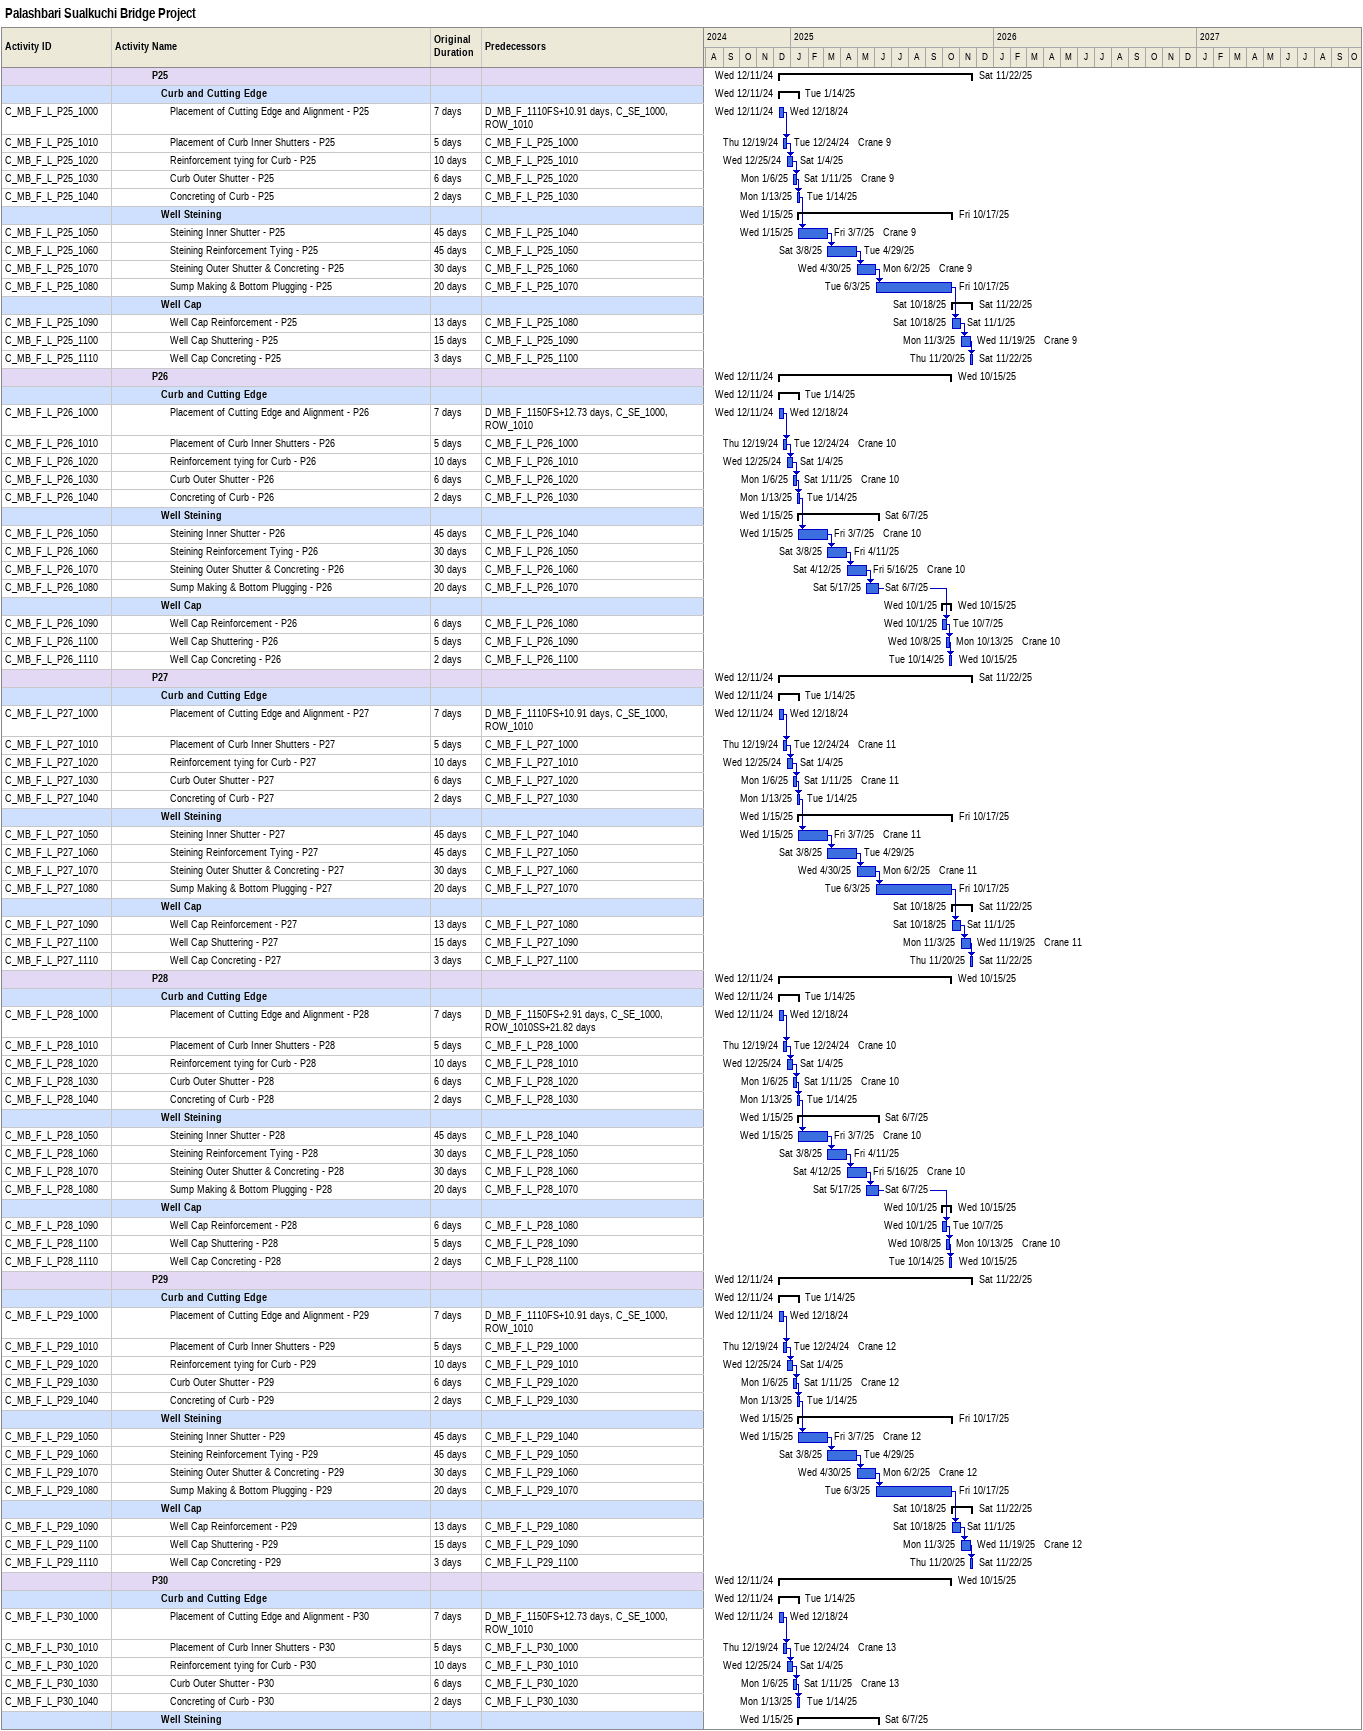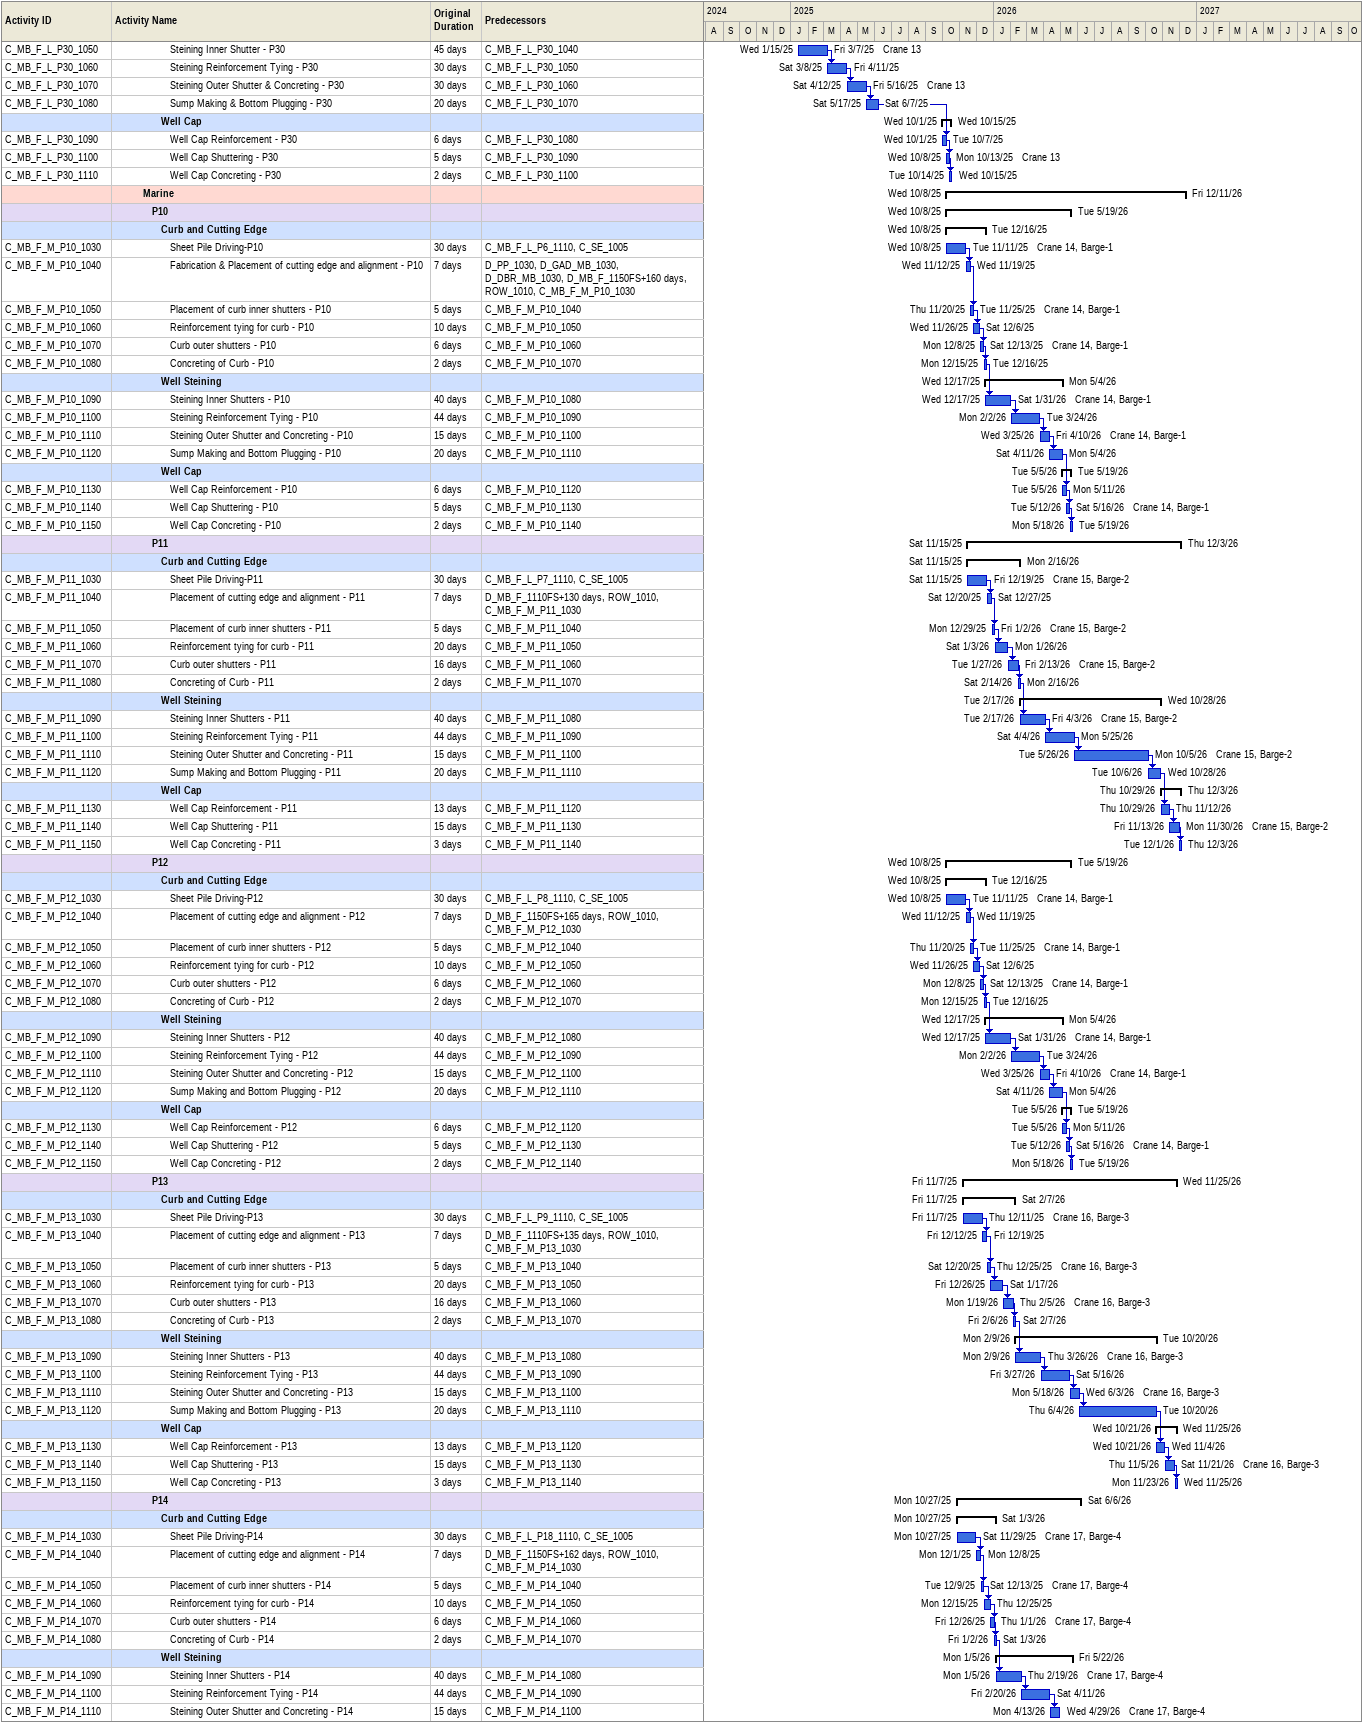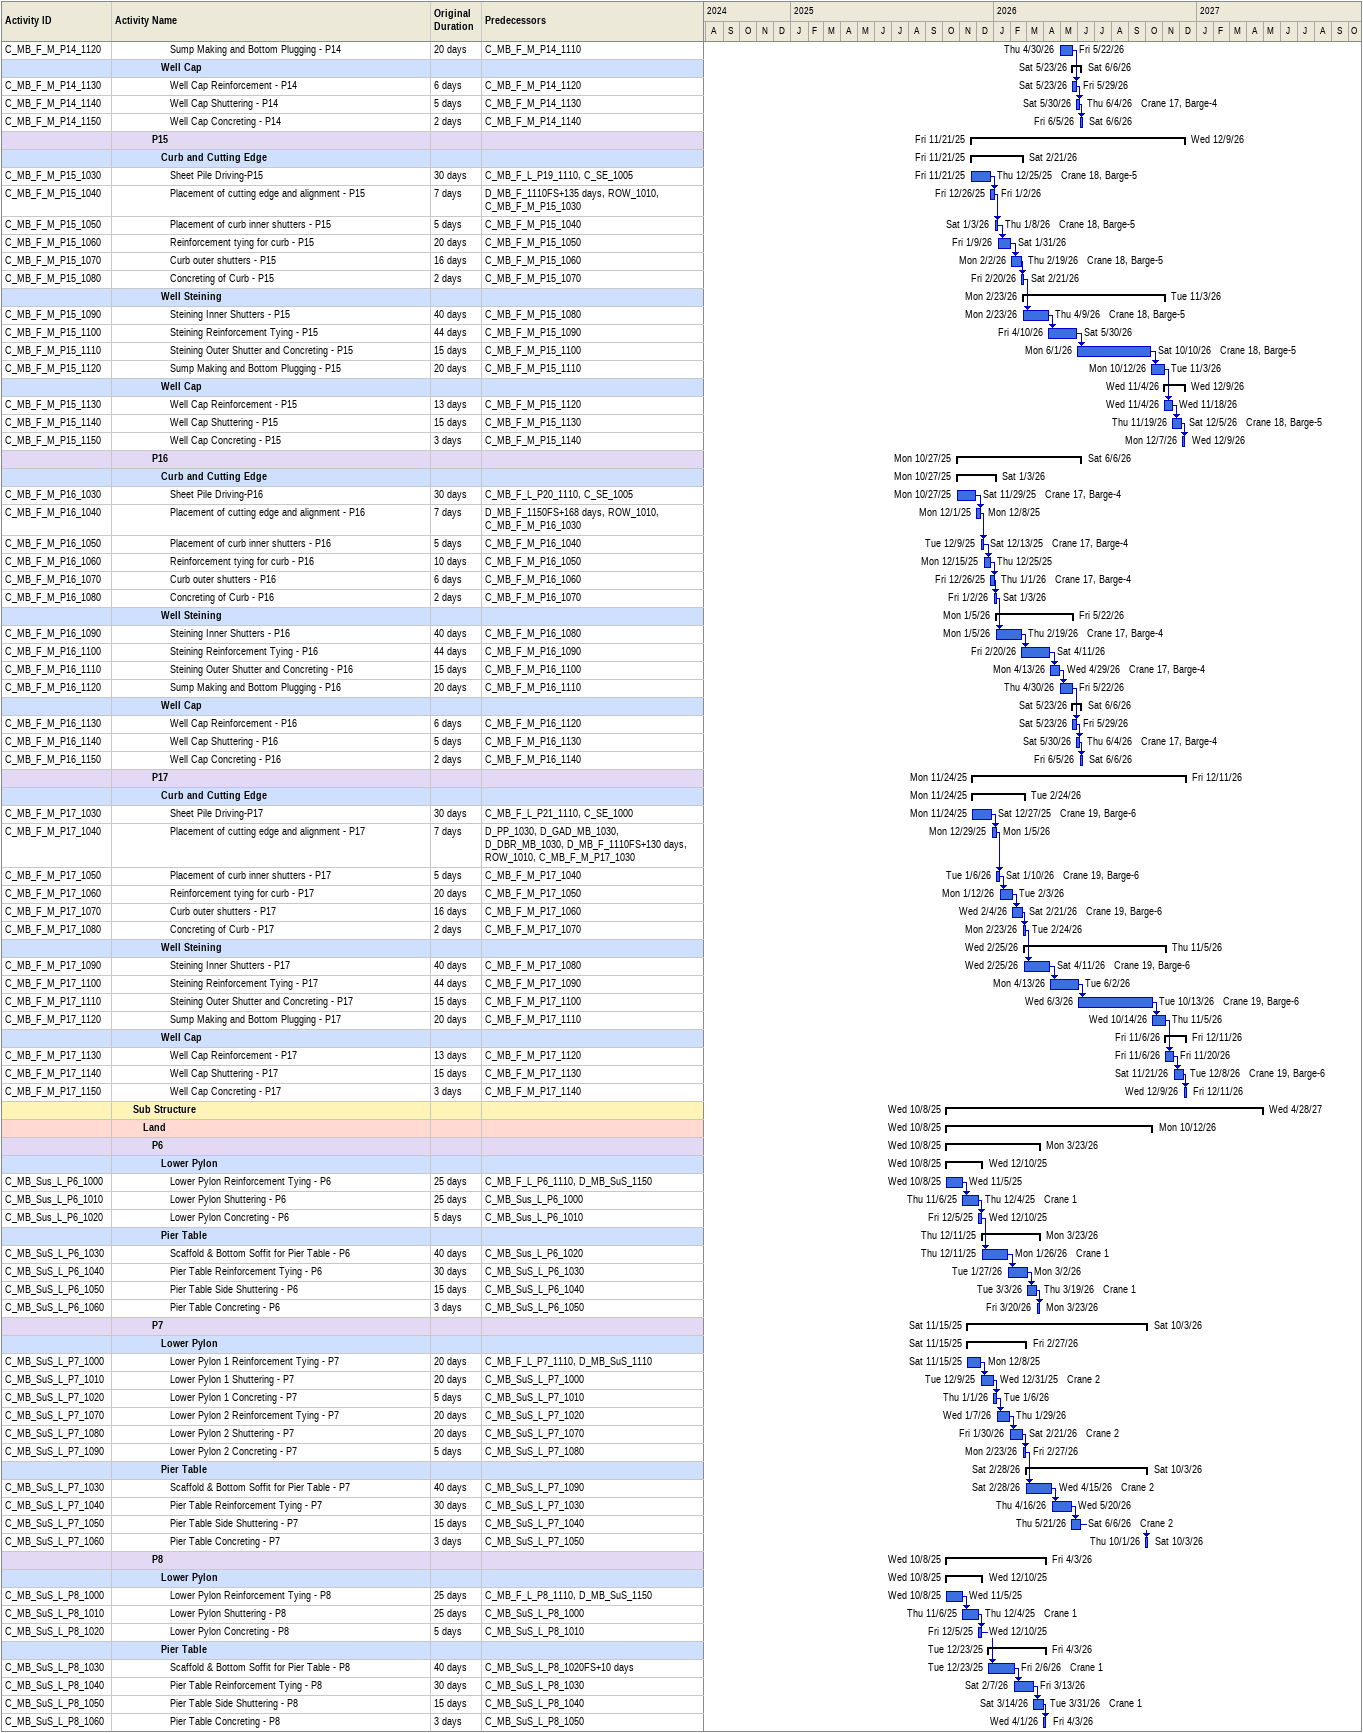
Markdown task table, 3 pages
Palashbari Sualkuchi Bridge Project

| ID | Level | Task | Original duration | Start | Finish | Predecessors | Resources |
|---|---|---|---|---|---|---|---|
|  | 5 | **P25** |  | 2024-12-11 | 2025-11-22 |  |  |
|  | 6 | **Curb and Cutting Edge** |  | 2024-12-11 | 2025-01-14 |  |  |
| C_MB_F_L_P25_1000 | 7 | Placement of Cutting Edge and Alignment - P25 | 7d | 2024-12-11 | 2024-12-18 | D_MB_F_1110FS+10.91d, C_SE_1000, ROW_1010 |  |
| C_MB_F_L_P25_1010 | 7 | Placement of Curb Inner Shutters - P25 | 5d | 2024-12-19 | 2024-12-24 | C_MB_F_L_P25_1000 | Crane 9 |
| C_MB_F_L_P25_1020 | 7 | Reinforcement tying for Curb - P25 | 10d | 2024-12-25 | 2025-01-04 | C_MB_F_L_P25_1010 |  |
| C_MB_F_L_P25_1030 | 7 | Curb Outer Shutter - P25 | 6d | 2025-01-06 | 2025-01-11 | C_MB_F_L_P25_1020 | Crane 9 |
| C_MB_F_L_P25_1040 | 7 | Concreting of Curb - P25 | 2d | 2025-01-13 | 2025-01-14 | C_MB_F_L_P25_1030 |  |
|  | 6 | **Well Steining** |  | 2025-01-15 | 2025-10-17 |  |  |
| C_MB_F_L_P25_1050 | 7 | Steining Inner Shutter - P25 | 45d | 2025-01-15 | 2025-03-07 | C_MB_F_L_P25_1040 | Crane 9 |
| C_MB_F_L_P25_1060 | 7 | Steining Reinforcement Tying - P25 | 45d | 2025-03-08 | 2025-04-29 | C_MB_F_L_P25_1050 |  |
| C_MB_F_L_P25_1070 | 7 | Steining Outer Shutter & Concreting - P25 | 30d | 2025-04-30 | 2025-06-02 | C_MB_F_L_P25_1060 | Crane 9 |
| C_MB_F_L_P25_1080 | 7 | Sump Making & Bottom Plugging - P25 | 20d | 2025-06-03 | 2025-10-17 | C_MB_F_L_P25_1070 |  |
|  | 6 | **Well Cap** |  | 2025-10-18 | 2025-11-22 |  |  |
| C_MB_F_L_P25_1090 | 7 | Well Cap Reinforcement - P25 | 13d | 2025-10-18 | 2025-11-01 | C_MB_F_L_P25_1080 |  |
| C_MB_F_L_P25_1100 | 7 | Well Cap Shuttering - P25 | 15d | 2025-11-03 | 2025-11-19 | C_MB_F_L_P25_1090 | Crane 9 |
| C_MB_F_L_P25_1110 | 7 | Well Cap Concreting - P25 | 3d | 2025-11-20 | 2025-11-22 | C_MB_F_L_P25_1100 |  |
|  | 5 | **P26** |  | 2024-12-11 | 2025-10-15 |  |  |
|  | 6 | **Curb and Cutting Edge** |  | 2024-12-11 | 2025-01-14 |  |  |
| C_MB_F_L_P26_1000 | 7 | Placement of Cutting Edge and Alignment - P26 | 7d | 2024-12-11 | 2024-12-18 | D_MB_F_1150FS+12.73d, C_SE_1000, ROW_1010 |  |
| C_MB_F_L_P26_1010 | 7 | Placement of Curb Inner Shutters - P26 | 5d | 2024-12-19 | 2024-12-24 | C_MB_F_L_P26_1000 | Crane 10 |
| C_MB_F_L_P26_1020 | 7 | Reinforcement tying for Curb - P26 | 10d | 2024-12-25 | 2025-01-04 | C_MB_F_L_P26_1010 |  |
| C_MB_F_L_P26_1030 | 7 | Curb Outer Shutter - P26 | 6d | 2025-01-06 | 2025-01-11 | C_MB_F_L_P26_1020 | Crane 10 |
| C_MB_F_L_P26_1040 | 7 | Concreting of Curb - P26 | 2d | 2025-01-13 | 2025-01-14 | C_MB_F_L_P26_1030 |  |
|  | 6 | **Well Steining** |  | 2025-01-15 | 2025-06-07 |  |  |
| C_MB_F_L_P26_1050 | 7 | Steining Inner Shutter - P26 | 45d | 2025-01-15 | 2025-03-07 | C_MB_F_L_P26_1040 | Crane 10 |
| C_MB_F_L_P26_1060 | 7 | Steining Reinforcement Tying - P26 | 30d | 2025-03-08 | 2025-04-11 | C_MB_F_L_P26_1050 |  |
| C_MB_F_L_P26_1070 | 7 | Steining Outer Shutter & Concreting - P26 | 30d | 2025-04-12 | 2025-05-16 | C_MB_F_L_P26_1060 | Crane 10 |
| C_MB_F_L_P26_1080 | 7 | Sump Making & Bottom Plugging - P26 | 20d | 2025-05-17 | 2025-06-07 | C_MB_F_L_P26_1070 |  |
|  | 6 | **Well Cap** |  | 2025-10-01 | 2025-10-15 |  |  |
| C_MB_F_L_P26_1090 | 7 | Well Cap Reinforcement - P26 | 6d | 2025-10-01 | 2025-10-07 | C_MB_F_L_P26_1080 |  |
| C_MB_F_L_P26_1100 | 7 | Well Cap Shuttering - P26 | 5d | 2025-10-08 | 2025-10-13 | C_MB_F_L_P26_1090 | Crane 10 |
| C_MB_F_L_P26_1110 | 7 | Well Cap Concreting - P26 | 2d | 2025-10-14 | 2025-10-15 | C_MB_F_L_P26_1100 |  |
|  | 5 | **P27** |  | 2024-12-11 | 2025-11-22 |  |  |
|  | 6 | **Curb and Cutting Edge** |  | 2024-12-11 | 2025-01-14 |  |  |
| C_MB_F_L_P27_1000 | 7 | Placement of Cutting Edge and Alignment - P27 | 7d | 2024-12-11 | 2024-12-18 | D_MB_F_1110FS+10.91d, C_SE_1000, ROW_1010 |  |
| C_MB_F_L_P27_1010 | 7 | Placement of Curb Inner Shutters - P27 | 5d | 2024-12-19 | 2024-12-24 | C_MB_F_L_P27_1000 | Crane 11 |
| C_MB_F_L_P27_1020 | 7 | Reinforcement tying for Curb - P27 | 10d | 2024-12-25 | 2025-01-04 | C_MB_F_L_P27_1010 |  |
| C_MB_F_L_P27_1030 | 7 | Curb Outer Shutter - P27 | 6d | 2025-01-06 | 2025-01-11 | C_MB_F_L_P27_1020 | Crane 11 |
| C_MB_F_L_P27_1040 | 7 | Concreting of Curb - P27 | 2d | 2025-01-13 | 2025-01-14 | C_MB_F_L_P27_1030 |  |
|  | 6 | **Well Steining** |  | 2025-01-15 | 2025-10-17 |  |  |
| C_MB_F_L_P27_1050 | 7 | Steining Inner Shutter - P27 | 45d | 2025-01-15 | 2025-03-07 | C_MB_F_L_P27_1040 | Crane 11 |
| C_MB_F_L_P27_1060 | 7 | Steining Reinforcement Tying - P27 | 45d | 2025-03-08 | 2025-04-29 | C_MB_F_L_P27_1050 |  |
| C_MB_F_L_P27_1070 | 7 | Steining Outer Shutter & Concreting - P27 | 30d | 2025-04-30 | 2025-06-02 | C_MB_F_L_P27_1060 | Crane 11 |
| C_MB_F_L_P27_1080 | 7 | Sump Making & Bottom Plugging - P27 | 20d | 2025-06-03 | 2025-10-17 | C_MB_F_L_P27_1070 |  |
|  | 6 | **Well Cap** |  | 2025-10-18 | 2025-11-22 |  |  |
| C_MB_F_L_P27_1090 | 7 | Well Cap Reinforcement - P27 | 13d | 2025-10-18 | 2025-11-01 | C_MB_F_L_P27_1080 |  |
| C_MB_F_L_P27_1100 | 7 | Well Cap Shuttering - P27 | 15d | 2025-11-03 | 2025-11-19 | C_MB_F_L_P27_1090 | Crane 11 |
| C_MB_F_L_P27_1110 | 7 | Well Cap Concreting - P27 | 3d | 2025-11-20 | 2025-11-22 | C_MB_F_L_P27_1100 |  |
|  | 5 | **P28** |  | 2024-12-11 | 2025-10-15 |  |  |
|  | 6 | **Curb and Cutting Edge** |  | 2024-12-11 | 2025-01-14 |  |  |
| C_MB_F_L_P28_1000 | 7 | Placement of Cutting Edge and Alignment - P28 | 7d | 2024-12-11 | 2024-12-18 | D_MB_F_1150FS+2.91d, C_SE_1000, ROW_1010SS+21.82d |  |
| C_MB_F_L_P28_1010 | 7 | Placement of Curb Inner Shutters - P28 | 5d | 2024-12-19 | 2024-12-24 | C_MB_F_L_P28_1000 | Crane 10 |
| C_MB_F_L_P28_1020 | 7 | Reinforcement tying for Curb - P28 | 10d | 2024-12-25 | 2025-01-04 | C_MB_F_L_P28_1010 |  |
| C_MB_F_L_P28_1030 | 7 | Curb Outer Shutter - P28 | 6d | 2025-01-06 | 2025-01-11 | C_MB_F_L_P28_1020 | Crane 10 |
| C_MB_F_L_P28_1040 | 7 | Concreting of Curb - P28 | 2d | 2025-01-13 | 2025-01-14 | C_MB_F_L_P28_1030 |  |
|  | 6 | **Well Steining** |  | 2025-01-15 | 2025-06-07 |  |  |
| C_MB_F_L_P28_1050 | 7 | Steining Inner Shutter - P28 | 45d | 2025-01-15 | 2025-03-07 | C_MB_F_L_P28_1040 | Crane 10 |
| C_MB_F_L_P28_1060 | 7 | Steining Reinforcement Tying - P28 | 30d | 2025-03-08 | 2025-04-11 | C_MB_F_L_P28_1050 |  |
| C_MB_F_L_P28_1070 | 7 | Steining Outer Shutter & Concreting - P28 | 30d | 2025-04-12 | 2025-05-16 | C_MB_F_L_P28_1060 | Crane 10 |
| C_MB_F_L_P28_1080 | 7 | Sump Making & Bottom Plugging - P28 | 20d | 2025-05-17 | 2025-06-07 | C_MB_F_L_P28_1070 |  |
|  | 6 | **Well Cap** |  | 2025-10-01 | 2025-10-15 |  |  |
| C_MB_F_L_P28_1090 | 7 | Well Cap Reinforcement - P28 | 6d | 2025-10-01 | 2025-10-07 | C_MB_F_L_P28_1080 |  |
| C_MB_F_L_P28_1100 | 7 | Well Cap Shuttering - P28 | 5d | 2025-10-08 | 2025-10-13 | C_MB_F_L_P28_1090 | Crane 10 |
| C_MB_F_L_P28_1110 | 7 | Well Cap Concreting - P28 | 2d | 2025-10-14 | 2025-10-15 | C_MB_F_L_P28_1100 |  |
|  | 5 | **P29** |  | 2024-12-11 | 2025-11-22 |  |  |
|  | 6 | **Curb and Cutting Edge** |  | 2024-12-11 | 2025-01-14 |  |  |
| C_MB_F_L_P29_1000 | 7 | Placement of Cutting Edge and Alignment - P29 | 7d | 2024-12-11 | 2024-12-18 | D_MB_F_1110FS+10.91d, C_SE_1000, ROW_1010 |  |
| C_MB_F_L_P29_1010 | 7 | Placement of Curb Inner Shutters - P29 | 5d | 2024-12-19 | 2024-12-24 | C_MB_F_L_P29_1000 | Crane 12 |
| C_MB_F_L_P29_1020 | 7 | Reinforcement tying for Curb - P29 | 10d | 2024-12-25 | 2025-01-04 | C_MB_F_L_P29_1010 |  |
| C_MB_F_L_P29_1030 | 7 | Curb Outer Shutter - P29 | 6d | 2025-01-06 | 2025-01-11 | C_MB_F_L_P29_1020 | Crane 12 |
| C_MB_F_L_P29_1040 | 7 | Concreting of Curb - P29 | 2d | 2025-01-13 | 2025-01-14 | C_MB_F_L_P29_1030 |  |
|  | 6 | **Well Steining** |  | 2025-01-15 | 2025-10-17 |  |  |
| C_MB_F_L_P29_1050 | 7 | Steining Inner Shutter - P29 | 45d | 2025-01-15 | 2025-03-07 | C_MB_F_L_P29_1040 | Crane 12 |
| C_MB_F_L_P29_1060 | 7 | Steining Reinforcement Tying - P29 | 45d | 2025-03-08 | 2025-04-29 | C_MB_F_L_P29_1050 |  |
| C_MB_F_L_P29_1070 | 7 | Steining Outer Shutter & Concreting - P29 | 30d | 2025-04-30 | 2025-06-02 | C_MB_F_L_P29_1060 | Crane 12 |
| C_MB_F_L_P29_1080 | 7 | Sump Making & Bottom Plugging - P29 | 20d | 2025-06-03 | 2025-10-17 | C_MB_F_L_P29_1070 |  |
|  | 6 | **Well Cap** |  | 2025-10-18 | 2025-11-22 |  |  |
| C_MB_F_L_P29_1090 | 7 | Well Cap Reinforcement - P29 | 13d | 2025-10-18 | 2025-11-01 | C_MB_F_L_P29_1080 |  |
| C_MB_F_L_P29_1100 | 7 | Well Cap Shuttering - P29 | 15d | 2025-11-03 | 2025-11-19 | C_MB_F_L_P29_1090 | Crane 12 |
| C_MB_F_L_P29_1110 | 7 | Well Cap Concreting - P29 | 3d | 2025-11-20 | 2025-11-22 | C_MB_F_L_P29_1100 |  |
|  | 5 | **P30** |  | 2024-12-11 | 2025-10-15 |  |  |
|  | 6 | **Curb and Cutting Edge** |  | 2024-12-11 | 2025-01-14 |  |  |
| C_MB_F_L_P30_1000 | 7 | Placement of Cutting Edge and Alignment - P30 | 7d | 2024-12-11 | 2024-12-18 | D_MB_F_1150FS+12.73d, C_SE_1000, ROW_1010 |  |
| C_MB_F_L_P30_1010 | 7 | Placement of Curb Inner Shutters - P30 | 5d | 2024-12-19 | 2024-12-24 | C_MB_F_L_P30_1000 | Crane 13 |
| C_MB_F_L_P30_1020 | 7 | Reinforcement tying for Curb - P30 | 10d | 2024-12-25 | 2025-01-04 | C_MB_F_L_P30_1010 |  |
| C_MB_F_L_P30_1030 | 7 | Curb Outer Shutter - P30 | 6d | 2025-01-06 | 2025-01-11 | C_MB_F_L_P30_1020 | Crane 13 |
| C_MB_F_L_P30_1040 | 7 | Concreting of Curb - P30 | 2d | 2025-01-13 | 2025-01-14 | C_MB_F_L_P30_1030 |  |
|  | 6 | **Well Steining** |  | 2025-01-15 | 2025-06-07 |  |  |
| C_MB_F_L_P30_1050 | 7 | Steining Inner Shutter - P30 | 45d | 2025-01-15 | 2025-03-07 | C_MB_F_L_P30_1040 | Crane 13 |
| C_MB_F_L_P30_1060 | 7 | Steining Reinforcement Tying - P30 | 30d | 2025-03-08 | 2025-04-11 | C_MB_F_L_P30_1050 |  |
| C_MB_F_L_P30_1070 | 7 | Steining Outer Shutter & Concreting - P30 | 30d | 2025-04-12 | 2025-05-16 | C_MB_F_L_P30_1060 | Crane 13 |
| C_MB_F_L_P30_1080 | 7 | Sump Making & Bottom Plugging - P30 | 20d | 2025-05-17 | 2025-06-07 | C_MB_F_L_P30_1070 |  |
|  | 6 | **Well Cap** |  | 2025-10-01 | 2025-10-15 |  |  |
| C_MB_F_L_P30_1090 | 7 | Well Cap Reinforcement - P30 | 6d | 2025-10-01 | 2025-10-07 | C_MB_F_L_P30_1080 |  |
| C_MB_F_L_P30_1100 | 7 | Well Cap Shuttering - P30 | 5d | 2025-10-08 | 2025-10-13 | C_MB_F_L_P30_1090 | Crane 13 |
| C_MB_F_L_P30_1110 | 7 | Well Cap Concreting - P30 | 2d | 2025-10-14 | 2025-10-15 | C_MB_F_L_P30_1100 |  |
|  | 4 | **Marine** |  | 2025-10-08 | 2026-12-11 |  |  |
|  | 5 | **P10** |  | 2025-10-08 | 2026-05-19 |  |  |
|  | 6 | **Curb and Cutting Edge** |  | 2025-10-08 | 2025-12-16 |  |  |
| C_MB_F_M_P10_1030 | 7 | Sheet Pile Driving-P10 | 30d | 2025-10-08 | 2025-11-11 | C_MB_F_L_P6_1110, C_SE_1005 | Crane 14, Barge-1 |
| C_MB_F_M_P10_1040 | 7 | Fabrication & Placement of cutting edge and alignment - P10 | 7d | 2025-11-12 | 2025-11-19 | D_PP_1030, D_GAD_MB_1030, D_DBR_MB_1030, D_MB_F_1150FS+160d, ROW_1010, C_MB_F_M_P10_1030 |  |
| C_MB_F_M_P10_1050 | 7 | Placement of curb inner shutters - P10 | 5d | 2025-11-20 | 2025-11-25 | C_MB_F_M_P10_1040 | Crane 14, Barge-1 |
| C_MB_F_M_P10_1060 | 7 | Reinforcement tying for curb - P10 | 10d | 2025-11-26 | 2025-12-06 | C_MB_F_M_P10_1050 |  |
| C_MB_F_M_P10_1070 | 7 | Curb outer shutters - P10 | 6d | 2025-12-08 | 2025-12-13 | C_MB_F_M_P10_1060 | Crane 14, Barge-1 |
| C_MB_F_M_P10_1080 | 7 | Concreting of Curb - P10 | 2d | 2025-12-15 | 2025-12-16 | C_MB_F_M_P10_1070 |  |
|  | 6 | **Well Steining** |  | 2025-12-17 | 2026-05-04 |  |  |
| C_MB_F_M_P10_1090 | 7 | Steining Inner Shutters - P10 | 40d | 2025-12-17 | 2026-01-31 | C_MB_F_M_P10_1080 | Crane 14, Barge-1 |
| C_MB_F_M_P10_1100 | 7 | Steining Reinforcement Tying - P10 | 44d | 2026-02-02 | 2026-03-24 | C_MB_F_M_P10_1090 |  |
| C_MB_F_M_P10_1110 | 7 | Steining Outer Shutter and Concreting - P10 | 15d | 2026-03-25 | 2026-04-10 | C_MB_F_M_P10_1100 | Crane 14, Barge-1 |
| C_MB_F_M_P10_1120 | 7 | Sump Making and Bottom Plugging - P10 | 20d | 2026-04-11 | 2026-05-04 | C_MB_F_M_P10_1110 |  |
|  | 6 | **Well Cap** |  | 2026-05-05 | 2026-05-19 |  |  |
| C_MB_F_M_P10_1130 | 7 | Well Cap Reinforcement - P10 | 6d | 2026-05-05 | 2026-05-11 | C_MB_F_M_P10_1120 |  |
| C_MB_F_M_P10_1140 | 7 | Well Cap Shuttering - P10 | 5d | 2026-05-12 | 2026-05-16 | C_MB_F_M_P10_1130 | Crane 14, Barge-1 |
| C_MB_F_M_P10_1150 | 7 | Well Cap Concreting - P10 | 2d | 2026-05-18 | 2026-05-19 | C_MB_F_M_P10_1140 |  |
|  | 5 | **P11** |  | 2025-11-15 | 2026-12-03 |  |  |
|  | 6 | **Curb and Cutting Edge** |  | 2025-11-15 | 2026-02-16 |  |  |
| C_MB_F_M_P11_1030 | 7 | Sheet Pile Driving-P11 | 30d | 2025-11-15 | 2025-12-19 | C_MB_F_L_P7_1110, C_SE_1005 | Crane 15, Barge-2 |
| C_MB_F_M_P11_1040 | 7 | Placement of cutting edge and alignment - P11 | 7d | 2025-12-20 | 2025-12-27 | D_MB_F_1110FS+130d, ROW_1010, C_MB_F_M_P11_1030 |  |
| C_MB_F_M_P11_1050 | 7 | Placement of curb inner shutters - P11 | 5d | 2025-12-29 | 2026-01-02 | C_MB_F_M_P11_1040 | Crane 15, Barge-2 |
| C_MB_F_M_P11_1060 | 7 | Reinforcement tying for curb - P11 | 20d | 2026-01-03 | 2026-01-26 | C_MB_F_M_P11_1050 |  |
| C_MB_F_M_P11_1070 | 7 | Curb outer shutters - P11 | 16d | 2026-01-27 | 2026-02-13 | C_MB_F_M_P11_1060 | Crane 15, Barge-2 |
| C_MB_F_M_P11_1080 | 7 | Concreting of Curb - P11 | 2d | 2026-02-14 | 2026-02-16 | C_MB_F_M_P11_1070 |  |
|  | 6 | **Well Steining** |  | 2026-02-17 | 2026-10-28 |  |  |
| C_MB_F_M_P11_1090 | 7 | Steining Inner Shutters - P11 | 40d | 2026-02-17 | 2026-04-03 | C_MB_F_M_P11_1080 | Crane 15, Barge-2 |
| C_MB_F_M_P11_1100 | 7 | Steining Reinforcement Tying - P11 | 44d | 2026-04-04 | 2026-05-25 | C_MB_F_M_P11_1090 |  |
| C_MB_F_M_P11_1110 | 7 | Steining Outer Shutter and Concreting - P11 | 15d | 2026-05-26 | 2026-10-05 | C_MB_F_M_P11_1100 | Crane 15, Barge-2 |
| C_MB_F_M_P11_1120 | 7 | Sump Making and Bottom Plugging - P11 | 20d | 2026-10-06 | 2026-10-28 | C_MB_F_M_P11_1110 |  |
|  | 6 | **Well Cap** |  | 2026-10-29 | 2026-12-03 |  |  |
| C_MB_F_M_P11_1130 | 7 | Well Cap Reinforcement - P11 | 13d | 2026-10-29 | 2026-11-12 | C_MB_F_M_P11_1120 |  |
| C_MB_F_M_P11_1140 | 7 | Well Cap Shuttering - P11 | 15d | 2026-11-13 | 2026-11-30 | C_MB_F_M_P11_1130 | Crane 15, Barge-2 |
| C_MB_F_M_P11_1150 | 7 | Well Cap Concreting - P11 | 3d | 2026-12-01 | 2026-12-03 | C_MB_F_M_P11_1140 |  |
|  | 5 | **P12** |  | 2025-10-08 | 2026-05-19 |  |  |
|  | 6 | **Curb and Cutting Edge** |  | 2025-10-08 | 2025-12-16 |  |  |
| C_MB_F_M_P12_1030 | 7 | Sheet Pile Driving-P12 | 30d | 2025-10-08 | 2025-11-11 | C_MB_F_L_P8_1110, C_SE_1005 | Crane 14, Barge-1 |
| C_MB_F_M_P12_1040 | 7 | Placement of cutting edge and alignment - P12 | 7d | 2025-11-12 | 2025-11-19 | D_MB_F_1150FS+165d, ROW_1010, C_MB_F_M_P12_1030 |  |
| C_MB_F_M_P12_1050 | 7 | Placement of curb inner shutters - P12 | 5d | 2025-11-20 | 2025-11-25 | C_MB_F_M_P12_1040 | Crane 14, Barge-1 |
| C_MB_F_M_P12_1060 | 7 | Reinforcement tying for curb - P12 | 10d | 2025-11-26 | 2025-12-06 | C_MB_F_M_P12_1050 |  |
| C_MB_F_M_P12_1070 | 7 | Curb outer shutters - P12 | 6d | 2025-12-08 | 2025-12-13 | C_MB_F_M_P12_1060 | Crane 14, Barge-1 |
| C_MB_F_M_P12_1080 | 7 | Concreting of Curb - P12 | 2d | 2025-12-15 | 2025-12-16 | C_MB_F_M_P12_1070 |  |
|  | 6 | **Well Steining** |  | 2025-12-17 | 2026-05-04 |  |  |
| C_MB_F_M_P12_1090 | 7 | Steining Inner Shutters - P12 | 40d | 2025-12-17 | 2026-01-31 | C_MB_F_M_P12_1080 | Crane 14, Barge-1 |
| C_MB_F_M_P12_1100 | 7 | Steining Reinforcement Tying - P12 | 44d | 2026-02-02 | 2026-03-24 | C_MB_F_M_P12_1090 |  |
| C_MB_F_M_P12_1110 | 7 | Steining Outer Shutter and Concreting - P12 | 15d | 2026-03-25 | 2026-04-10 | C_MB_F_M_P12_1100 | Crane 14, Barge-1 |
| C_MB_F_M_P12_1120 | 7 | Sump Making and Bottom Plugging - P12 | 20d | 2026-04-11 | 2026-05-04 | C_MB_F_M_P12_1110 |  |
|  | 6 | **Well Cap** |  | 2026-05-05 | 2026-05-19 |  |  |
| C_MB_F_M_P12_1130 | 7 | Well Cap Reinforcement - P12 | 6d | 2026-05-05 | 2026-05-11 | C_MB_F_M_P12_1120 |  |
| C_MB_F_M_P12_1140 | 7 | Well Cap Shuttering - P12 | 5d | 2026-05-12 | 2026-05-16 | C_MB_F_M_P12_1130 | Crane 14, Barge-1 |
| C_MB_F_M_P12_1150 | 7 | Well Cap Concreting - P12 | 2d | 2026-05-18 | 2026-05-19 | C_MB_F_M_P12_1140 |  |
|  | 5 | **P13** |  | 2025-11-07 | 2026-11-25 |  |  |
|  | 6 | **Curb and Cutting Edge** |  | 2025-11-07 | 2026-02-07 |  |  |
| C_MB_F_M_P13_1030 | 7 | Sheet Pile Driving-P13 | 30d | 2025-11-07 | 2025-12-11 | C_MB_F_L_P9_1110, C_SE_1005 | Crane 16, Barge-3 |
| C_MB_F_M_P13_1040 | 7 | Placement of cutting edge and alignment - P13 | 7d | 2025-12-12 | 2025-12-19 | D_MB_F_1110FS+135d, ROW_1010, C_MB_F_M_P13_1030 |  |
| C_MB_F_M_P13_1050 | 7 | Placement of curb inner shutters - P13 | 5d | 2025-12-20 | 2025-12-25 | C_MB_F_M_P13_1040 | Crane 16, Barge-3 |
| C_MB_F_M_P13_1060 | 7 | Reinforcement tying for curb - P13 | 20d | 2025-12-26 | 2026-01-17 | C_MB_F_M_P13_1050 |  |
| C_MB_F_M_P13_1070 | 7 | Curb outer shutters - P13 | 16d | 2026-01-19 | 2026-02-05 | C_MB_F_M_P13_1060 | Crane 16, Barge-3 |
| C_MB_F_M_P13_1080 | 7 | Concreting of Curb - P13 | 2d | 2026-02-06 | 2026-02-07 | C_MB_F_M_P13_1070 |  |
|  | 6 | **Well Steining** |  | 2026-02-09 | 2026-10-20 |  |  |
| C_MB_F_M_P13_1090 | 7 | Steining Inner Shutters - P13 | 40d | 2026-02-09 | 2026-03-26 | C_MB_F_M_P13_1080 | Crane 16, Barge-3 |
| C_MB_F_M_P13_1100 | 7 | Steining Reinforcement Tying - P13 | 44d | 2026-03-27 | 2026-05-16 | C_MB_F_M_P13_1090 |  |
| C_MB_F_M_P13_1110 | 7 | Steining Outer Shutter and Concreting - P13 | 15d | 2026-05-18 | 2026-06-03 | C_MB_F_M_P13_1100 | Crane 16, Barge-3 |
| C_MB_F_M_P13_1120 | 7 | Sump Making and Bottom Plugging - P13 | 20d | 2026-06-04 | 2026-10-20 | C_MB_F_M_P13_1110 |  |
|  | 6 | **Well Cap** |  | 2026-10-21 | 2026-11-25 |  |  |
| C_MB_F_M_P13_1130 | 7 | Well Cap Reinforcement - P13 | 13d | 2026-10-21 | 2026-11-04 | C_MB_F_M_P13_1120 |  |
| C_MB_F_M_P13_1140 | 7 | Well Cap Shuttering - P13 | 15d | 2026-11-05 | 2026-11-21 | C_MB_F_M_P13_1130 | Crane 16, Barge-3 |
| C_MB_F_M_P13_1150 | 7 | Well Cap Concreting - P13 | 3d | 2026-11-23 | 2026-11-25 | C_MB_F_M_P13_1140 |  |
|  | 5 | **P14** |  | 2025-10-27 | 2026-06-06 |  |  |
|  | 6 | **Curb and Cutting Edge** |  | 2025-10-27 | 2026-01-03 |  |  |
| C_MB_F_M_P14_1030 | 7 | Sheet Pile Driving-P14 | 30d | 2025-10-27 | 2025-11-29 | C_MB_F_L_P18_1110, C_SE_1005 | Crane 17, Barge-4 |
| C_MB_F_M_P14_1040 | 7 | Placement of cutting edge and alignment - P14 | 7d | 2025-12-01 | 2025-12-08 | D_MB_F_1150FS+162d, ROW_1010, C_MB_F_M_P14_1030 |  |
| C_MB_F_M_P14_1050 | 7 | Placement of curb inner shutters - P14 | 5d | 2025-12-09 | 2025-12-13 | C_MB_F_M_P14_1040 | Crane 17, Barge-4 |
| C_MB_F_M_P14_1060 | 7 | Reinforcement tying for curb - P14 | 10d | 2025-12-15 | 2025-12-25 | C_MB_F_M_P14_1050 |  |
| C_MB_F_M_P14_1070 | 7 | Curb outer shutters - P14 | 6d | 2025-12-26 | 2026-01-01 | C_MB_F_M_P14_1060 | Crane 17, Barge-4 |
| C_MB_F_M_P14_1080 | 7 | Concreting of Curb - P14 | 2d | 2026-01-02 | 2026-01-03 | C_MB_F_M_P14_1070 |  |
|  | 6 | **Well Steining** |  | 2026-01-05 | 2026-05-22 |  |  |
| C_MB_F_M_P14_1090 | 7 | Steining Inner Shutters - P14 | 40d | 2026-01-05 | 2026-02-19 | C_MB_F_M_P14_1080 | Crane 17, Barge-4 |
| C_MB_F_M_P14_1100 | 7 | Steining Reinforcement Tying - P14 | 44d | 2026-02-20 | 2026-04-11 | C_MB_F_M_P14_1090 |  |
| C_MB_F_M_P14_1110 | 7 | Steining Outer Shutter and Concreting - P14 | 15d | 2026-04-13 | 2026-04-29 | C_MB_F_M_P14_1100 | Crane 17, Barge-4 |
| C_MB_F_M_P14_1120 | 7 | Sump Making and Bottom Plugging - P14 | 20d | 2026-04-30 | 2026-05-22 | C_MB_F_M_P14_1110 |  |
|  | 6 | **Well Cap** |  | 2026-05-23 | 2026-06-06 |  |  |
| C_MB_F_M_P14_1130 | 7 | Well Cap Reinforcement - P14 | 6d | 2026-05-23 | 2026-05-29 | C_MB_F_M_P14_1120 |  |
| C_MB_F_M_P14_1140 | 7 | Well Cap Shuttering - P14 | 5d | 2026-05-30 | 2026-06-04 | C_MB_F_M_P14_1130 | Crane 17, Barge-4 |
| C_MB_F_M_P14_1150 | 7 | Well Cap Concreting - P14 | 2d | 2026-06-05 | 2026-06-06 | C_MB_F_M_P14_1140 |  |
|  | 5 | **P15** |  | 2025-11-21 | 2026-12-09 |  |  |
|  | 6 | **Curb and Cutting Edge** |  | 2025-11-21 | 2026-02-21 |  |  |
| C_MB_F_M_P15_1030 | 7 | Sheet Pile Driving-P15 | 30d | 2025-11-21 | 2025-12-25 | C_MB_F_L_P19_1110, C_SE_1005 | Crane 18, Barge-5 |
| C_MB_F_M_P15_1040 | 7 | Placement of cutting edge and alignment - P15 | 7d | 2025-12-26 | 2026-01-02 | D_MB_F_1110FS+135d, ROW_1010, C_MB_F_M_P15_1030 |  |
| C_MB_F_M_P15_1050 | 7 | Placement of curb inner shutters - P15 | 5d | 2026-01-03 | 2026-01-08 | C_MB_F_M_P15_1040 | Crane 18, Barge-5 |
| C_MB_F_M_P15_1060 | 7 | Reinforcement tying for curb - P15 | 20d | 2026-01-09 | 2026-01-31 | C_MB_F_M_P15_1050 |  |
| C_MB_F_M_P15_1070 | 7 | Curb outer shutters - P15 | 16d | 2026-02-02 | 2026-02-19 | C_MB_F_M_P15_1060 | Crane 18, Barge-5 |
| C_MB_F_M_P15_1080 | 7 | Concreting of Curb - P15 | 2d | 2026-02-20 | 2026-02-21 | C_MB_F_M_P15_1070 |  |
|  | 6 | **Well Steining** |  | 2026-02-23 | 2026-11-03 |  |  |
| C_MB_F_M_P15_1090 | 7 | Steining Inner Shutters - P15 | 40d | 2026-02-23 | 2026-04-09 | C_MB_F_M_P15_1080 | Crane 18, Barge-5 |
| C_MB_F_M_P15_1100 | 7 | Steining Reinforcement Tying - P15 | 44d | 2026-04-10 | 2026-05-30 | C_MB_F_M_P15_1090 |  |
| C_MB_F_M_P15_1110 | 7 | Steining Outer Shutter and Concreting - P15 | 15d | 2026-06-01 | 2026-10-10 | C_MB_F_M_P15_1100 | Crane 18, Barge-5 |
| C_MB_F_M_P15_1120 | 7 | Sump Making and Bottom Plugging - P15 | 20d | 2026-10-12 | 2026-11-03 | C_MB_F_M_P15_1110 |  |
|  | 6 | **Well Cap** |  | 2026-11-04 | 2026-12-09 |  |  |
| C_MB_F_M_P15_1130 | 7 | Well Cap Reinforcement - P15 | 13d | 2026-11-04 | 2026-11-18 | C_MB_F_M_P15_1120 |  |
| C_MB_F_M_P15_1140 | 7 | Well Cap Shuttering - P15 | 15d | 2026-11-19 | 2026-12-05 | C_MB_F_M_P15_1130 | Crane 18, Barge-5 |
| C_MB_F_M_P15_1150 | 7 | Well Cap Concreting - P15 | 3d | 2026-12-07 | 2026-12-09 | C_MB_F_M_P15_1140 |  |
|  | 5 | **P16** |  | 2025-10-27 | 2026-06-06 |  |  |
|  | 6 | **Curb and Cutting Edge** |  | 2025-10-27 | 2026-01-03 |  |  |
| C_MB_F_M_P16_1030 | 7 | Sheet Pile Driving-P16 | 30d | 2025-10-27 | 2025-11-29 | C_MB_F_L_P20_1110, C_SE_1005 | Crane 17, Barge-4 |
| C_MB_F_M_P16_1040 | 7 | Placement of cutting edge and alignment - P16 | 7d | 2025-12-01 | 2025-12-08 | D_MB_F_1150FS+168d, ROW_1010, C_MB_F_M_P16_1030 |  |
| C_MB_F_M_P16_1050 | 7 | Placement of curb inner shutters - P16 | 5d | 2025-12-09 | 2025-12-13 | C_MB_F_M_P16_1040 | Crane 17, Barge-4 |
| C_MB_F_M_P16_1060 | 7 | Reinforcement tying for curb - P16 | 10d | 2025-12-15 | 2025-12-25 | C_MB_F_M_P16_1050 |  |
| C_MB_F_M_P16_1070 | 7 | Curb outer shutters - P16 | 6d | 2025-12-26 | 2026-01-01 | C_MB_F_M_P16_1060 | Crane 17, Barge-4 |
| C_MB_F_M_P16_1080 | 7 | Concreting of Curb - P16 | 2d | 2026-01-02 | 2026-01-03 | C_MB_F_M_P16_1070 |  |
|  | 6 | **Well Steining** |  | 2026-01-05 | 2026-05-22 |  |  |
| C_MB_F_M_P16_1090 | 7 | Steining Inner Shutters - P16 | 40d | 2026-01-05 | 2026-02-19 | C_MB_F_M_P16_1080 | Crane 17, Barge-4 |
| C_MB_F_M_P16_1100 | 7 | Steining Reinforcement Tying - P16 | 44d | 2026-02-20 | 2026-04-11 | C_MB_F_M_P16_1090 |  |
| C_MB_F_M_P16_1110 | 7 | Steining Outer Shutter and Concreting - P16 | 15d | 2026-04-13 | 2026-04-29 | C_MB_F_M_P16_1100 | Crane 17, Barge-4 |
| C_MB_F_M_P16_1120 | 7 | Sump Making and Bottom Plugging - P16 | 20d | 2026-04-30 | 2026-05-22 | C_MB_F_M_P16_1110 |  |
|  | 6 | **Well Cap** |  | 2026-05-23 | 2026-06-06 |  |  |
| C_MB_F_M_P16_1130 | 7 | Well Cap Reinforcement - P16 | 6d | 2026-05-23 | 2026-05-29 | C_MB_F_M_P16_1120 |  |
| C_MB_F_M_P16_1140 | 7 | Well Cap Shuttering - P16 | 5d | 2026-05-30 | 2026-06-04 | C_MB_F_M_P16_1130 | Crane 17, Barge-4 |
| C_MB_F_M_P16_1150 | 7 | Well Cap Concreting - P16 | 2d | 2026-06-05 | 2026-06-06 | C_MB_F_M_P16_1140 |  |
|  | 5 | **P17** |  | 2025-11-24 | 2026-12-11 |  |  |
|  | 6 | **Curb and Cutting Edge** |  | 2025-11-24 | 2026-02-24 |  |  |
| C_MB_F_M_P17_1030 | 7 | Sheet Pile Driving-P17 | 30d | 2025-11-24 | 2025-12-27 | C_MB_F_L_P21_1110, C_SE_1000 | Crane 19, Barge-6 |
| C_MB_F_M_P17_1040 | 7 | Placement of cutting edge and alignment - P17 | 7d | 2025-12-29 | 2026-01-05 | D_PP_1030, D_GAD_MB_1030, D_DBR_MB_1030, D_MB_F_1110FS+130d, ROW_1010, C_MB_F_M_P17_1030 |  |
| C_MB_F_M_P17_1050 | 7 | Placement of curb inner shutters - P17 | 5d | 2026-01-06 | 2026-01-10 | C_MB_F_M_P17_1040 | Crane 19, Barge-6 |
| C_MB_F_M_P17_1060 | 7 | Reinforcement tying for curb - P17 | 20d | 2026-01-12 | 2026-02-03 | C_MB_F_M_P17_1050 |  |
| C_MB_F_M_P17_1070 | 7 | Curb outer shutters - P17 | 16d | 2026-02-04 | 2026-02-21 | C_MB_F_M_P17_1060 | Crane 19, Barge-6 |
| C_MB_F_M_P17_1080 | 7 | Concreting of Curb - P17 | 2d | 2026-02-23 | 2026-02-24 | C_MB_F_M_P17_1070 |  |
|  | 6 | **Well Steining** |  | 2026-02-25 | 2026-11-05 |  |  |
| C_MB_F_M_P17_1090 | 7 | Steining Inner Shutters - P17 | 40d | 2026-02-25 | 2026-04-11 | C_MB_F_M_P17_1080 | Crane 19, Barge-6 |
| C_MB_F_M_P17_1100 | 7 | Steining Reinforcement Tying - P17 | 44d | 2026-04-13 | 2026-06-02 | C_MB_F_M_P17_1090 |  |
| C_MB_F_M_P17_1110 | 7 | Steining Outer Shutter and Concreting - P17 | 15d | 2026-06-03 | 2026-10-13 | C_MB_F_M_P17_1100 | Crane 19, Barge-6 |
| C_MB_F_M_P17_1120 | 7 | Sump Making and Bottom Plugging - P17 | 20d | 2026-10-14 | 2026-11-05 | C_MB_F_M_P17_1110 |  |
|  | 6 | **Well Cap** |  | 2026-11-06 | 2026-12-11 |  |  |
| C_MB_F_M_P17_1130 | 7 | Well Cap Reinforcement - P17 | 13d | 2026-11-06 | 2026-11-20 | C_MB_F_M_P17_1120 |  |
| C_MB_F_M_P17_1140 | 7 | Well Cap Shuttering - P17 | 15d | 2026-11-21 | 2026-12-08 | C_MB_F_M_P17_1130 | Crane 19, Barge-6 |
| C_MB_F_M_P17_1150 | 7 | Well Cap Concreting - P17 | 3d | 2026-12-09 | 2026-12-11 | C_MB_F_M_P17_1140 |  |
|  | 3 | **Sub Structure** |  | 2025-10-08 | 2027-04-28 |  |  |
|  | 4 | **Land** |  | 2025-10-08 | 2026-10-12 |  |  |
|  | 5 | **P6** |  | 2025-10-08 | 2026-03-23 |  |  |
|  | 6 | **Lower Pylon** |  | 2025-10-08 | 2025-12-10 |  |  |
| C_MB_Sus_L_P6_1000 | 7 | Lower Pylon Reinforcement Tying - P6 | 25d | 2025-10-08 | 2025-11-05 | C_MB_F_L_P6_1110, D_MB_SuS_1150 |  |
| C_MB_Sus_L_P6_1010 | 7 | Lower Pylon Shuttering - P6 | 25d | 2025-11-06 | 2025-12-04 | C_MB_Sus_L_P6_1000 | Crane 1 |
| C_MB_Sus_L_P6_1020 | 7 | Lower Pylon Concreting - P6 | 5d | 2025-12-05 | 2025-12-10 | C_MB_Sus_L_P6_1010 |  |
|  | 6 | **Pier Table** |  | 2025-12-11 | 2026-03-23 |  |  |
| C_MB_SuS_L_P6_1030 | 7 | Scaffold & Bottom Soffit for Pier Table - P6 | 40d | 2025-12-11 | 2026-01-26 | C_MB_Sus_L_P6_1020 | Crane 1 |
| C_MB_SuS_L_P6_1040 | 7 | Pier Table Reinforcement Tying - P6 | 30d | 2026-01-27 | 2026-03-02 | C_MB_SuS_L_P6_1030 |  |
| C_MB_SuS_L_P6_1050 | 7 | Pier Table Side Shuttering - P6 | 15d | 2026-03-03 | 2026-03-19 | C_MB_SuS_L_P6_1040 | Crane 1 |
| C_MB_SuS_L_P6_1060 | 7 | Pier Table Concreting - P6 | 3d | 2026-03-20 | 2026-03-23 | C_MB_SuS_L_P6_1050 |  |
|  | 5 | **P7** |  | 2025-11-15 | 2026-10-03 |  |  |
|  | 6 | **Lower Pylon** |  | 2025-11-15 | 2026-02-27 |  |  |
| C_MB_SuS_L_P7_1000 | 7 | Lower Pylon 1 Reinforcement Tying - P7 | 20d | 2025-11-15 | 2025-12-08 | C_MB_F_L_P7_1110, D_MB_SuS_1110 |  |
| C_MB_SuS_L_P7_1010 | 7 | Lower Pylon 1 Shuttering - P7 | 20d | 2025-12-09 | 2025-12-31 | C_MB_SuS_L_P7_1000 | Crane 2 |
| C_MB_SuS_L_P7_1020 | 7 | Lower Pylon 1 Concreting - P7 | 5d | 2026-01-01 | 2026-01-06 | C_MB_SuS_L_P7_1010 |  |
| C_MB_SuS_L_P7_1070 | 7 | Lower Pylon 2 Reinforcement Tying - P7 | 20d | 2026-01-07 | 2026-01-29 | C_MB_SuS_L_P7_1020 |  |
| C_MB_SuS_L_P7_1080 | 7 | Lower Pylon 2 Shuttering - P7 | 20d | 2026-01-30 | 2026-02-21 | C_MB_SuS_L_P7_1070 | Crane 2 |
| C_MB_SuS_L_P7_1090 | 7 | Lower Pylon 2 Concreting - P7 | 5d | 2026-02-23 | 2026-02-27 | C_MB_SuS_L_P7_1080 |  |
|  | 6 | **Pier Table** |  | 2026-02-28 | 2026-10-03 |  |  |
| C_MB_SuS_L_P7_1030 | 7 | Scaffold & Bottom Soffit for Pier Table - P7 | 40d | 2026-02-28 | 2026-04-15 | C_MB_SuS_L_P7_1090 | Crane 2 |
| C_MB_SuS_L_P7_1040 | 7 | Pier Table Reinforcement Tying - P7 | 30d | 2026-04-16 | 2026-05-20 | C_MB_SuS_L_P7_1030 |  |
| C_MB_SuS_L_P7_1050 | 7 | Pier Table Side Shuttering - P7 | 15d | 2026-05-21 | 2026-06-06 | C_MB_SuS_L_P7_1040 | Crane 2 |
| C_MB_SuS_L_P7_1060 | 7 | Pier Table Concreting - P7 | 3d | 2026-10-01 | 2026-10-03 | C_MB_SuS_L_P7_1050 |  |
|  | 5 | **P8** |  | 2025-10-08 | 2026-04-03 |  |  |
|  | 6 | **Lower Pylon** |  | 2025-10-08 | 2025-12-10 |  |  |
| C_MB_SuS_L_P8_1000 | 7 | Lower Pylon Reinforcement Tying - P8 | 25d | 2025-10-08 | 2025-11-05 | C_MB_F_L_P8_1110, D_MB_SuS_1150 |  |
| C_MB_SuS_L_P8_1010 | 7 | Lower Pylon Shuttering - P8 | 25d | 2025-11-06 | 2025-12-04 | C_MB_SuS_L_P8_1000 | Crane 1 |
| C_MB_SuS_L_P8_1020 | 7 | Lower Pylon Concreting - P8 | 5d | 2025-12-05 | 2025-12-10 | C_MB_SuS_L_P8_1010 |  |
|  | 6 | **Pier Table** |  | 2025-12-23 | 2026-04-03 |  |  |
| C_MB_SuS_L_P8_1030 | 7 | Scaffold & Bottom Soffit for Pier Table - P8 | 40d | 2025-12-23 | 2026-02-06 | C_MB_SuS_L_P8_1020FS+10d | Crane 1 |
| C_MB_SuS_L_P8_1040 | 7 | Pier Table Reinforcement Tying - P8 | 30d | 2026-02-07 | 2026-03-13 | C_MB_SuS_L_P8_1030 |  |
| C_MB_SuS_L_P8_1050 | 7 | Pier Table Side Shuttering - P8 | 15d | 2026-03-14 | 2026-03-31 | C_MB_SuS_L_P8_1040 | Crane 1 |
| C_MB_SuS_L_P8_1060 | 7 | Pier Table Concreting - P8 | 3d | 2026-04-01 | 2026-04-03 | C_MB_SuS_L_P8_1050 |  |
